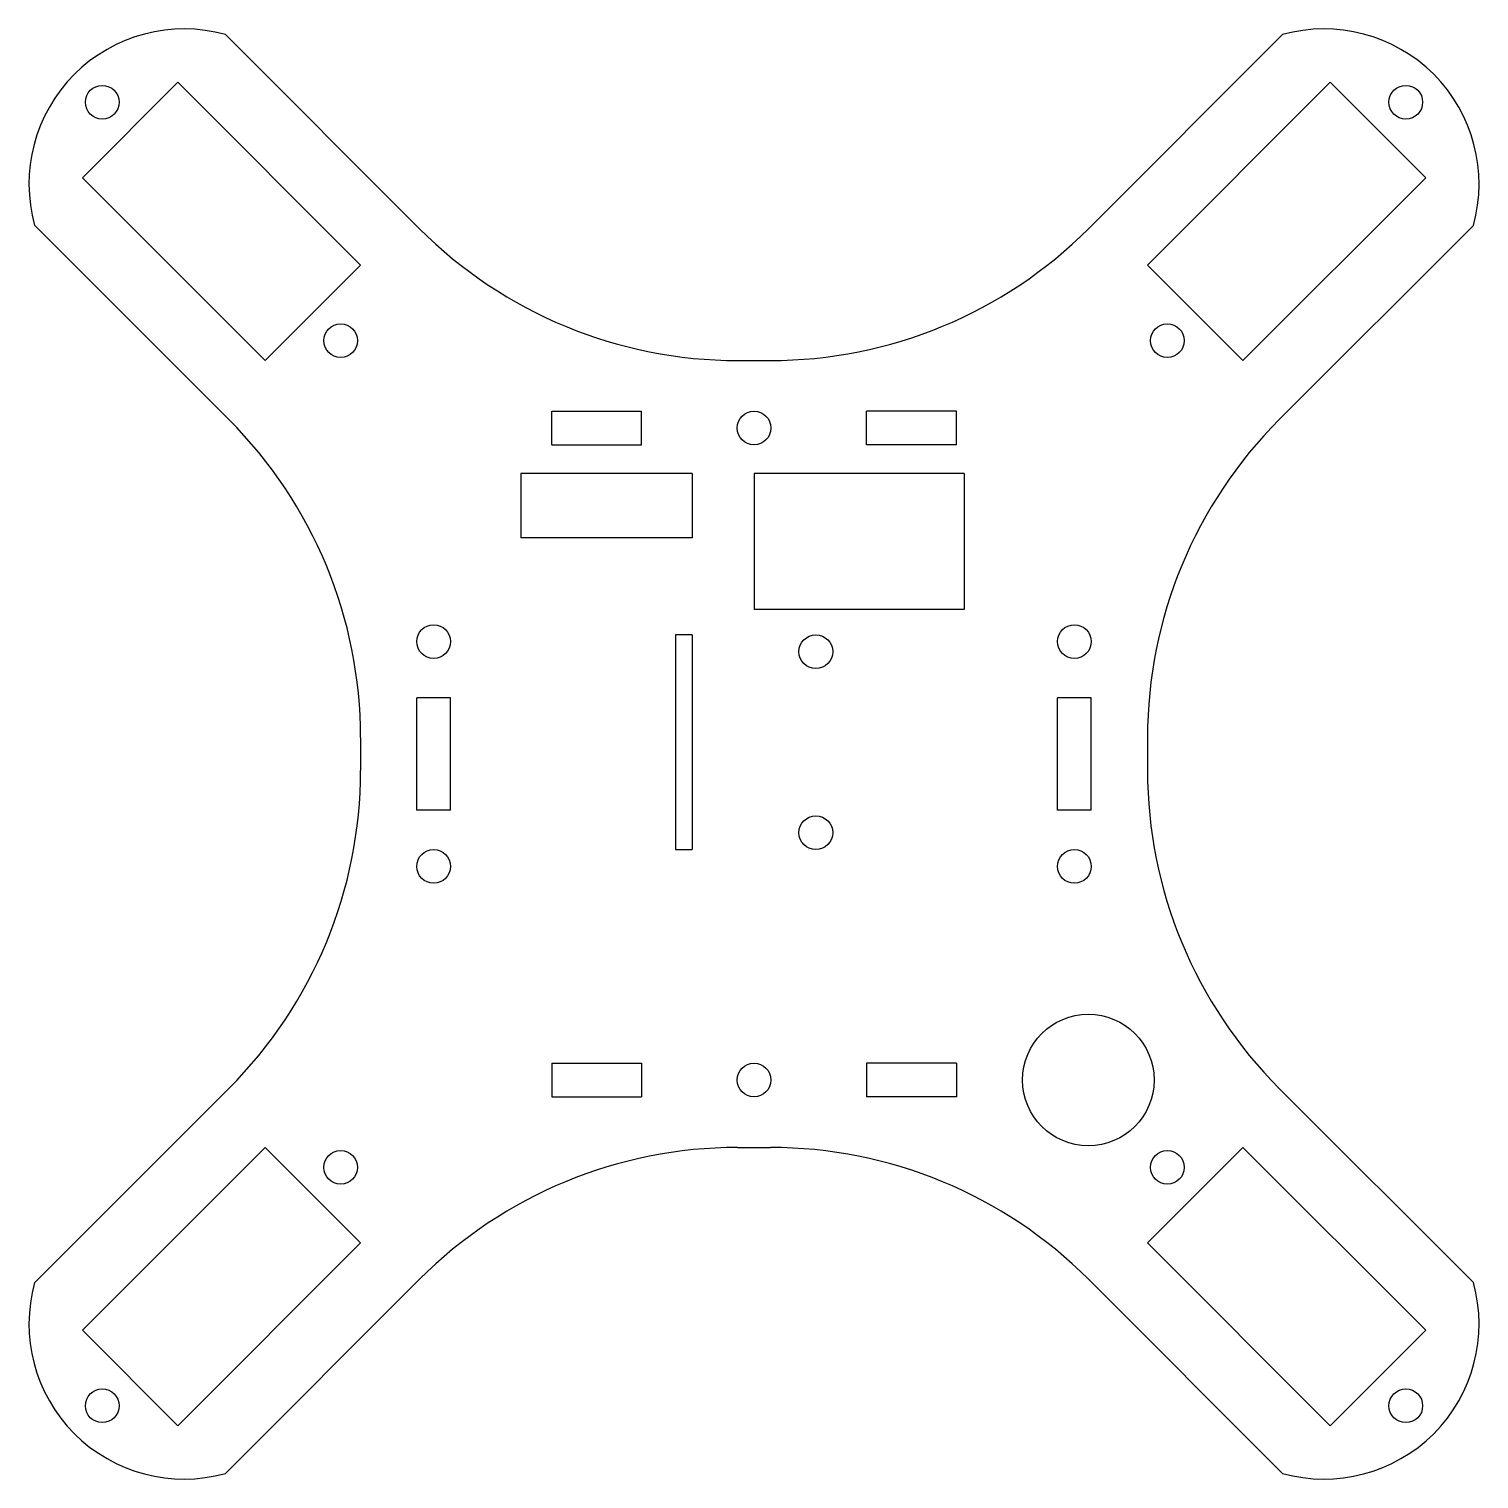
# Model space of a CAD drawing. Header units: millimetres. Extents: x 47 to 176, y -66 to 62.
import ezdxf

# ---------------------------------------------------------------- set-up
doc = ezdxf.new("R2010")
doc.units = ezdxf.units.MM

msp = doc.modelspace()

# ---------------------------------------------------------------- linework, layer by layer
at = {"color": 7, "linetype": 'Continuous', "lineweight": 25}
for p, q in [((64.83, 61.99), (82.1, 44.72)), ((158.87, 61.99), (141.59, 44.72)), ((52.1, 49.26), (60.58, 57.75)), ((76.85, 41.49), (60.58, 57.75)), ((163.11, 57.75), (146.85, 41.49)), ((163.11, 57.75), (171.6, 49.26)), ((52.1, 49.26), (68.36, 33)), ((155.33, 33), (171.6, 49.26)), ((47.86, 45.02), (65.13, 27.75)), ((175.84, 45.02), (158.56, 27.75)), ((68.36, 33), (76.85, 41.49)), ((146.85, 41.49), (155.33, 33)), ((110.39, 33), (113.31, 33)), ((93.85, 25.5), (93.85, 28.5)), ((93.85, 28.5), (101.85, 28.5)), ((101.85, 25.5), (101.85, 28.5)), ((121.85, 25.5), (121.85, 28.5)), ((129.85, 28.5), (121.85, 28.5)), ((129.85, 25.5), (129.85, 28.5)), ((93.85, 25.5), (101.85, 25.5)), ((129.85, 25.5), (121.85, 25.5)), ((91.1, 22.94), (91.1, 17.24)), ((106.35, 22.94), (91.1, 22.94)), ((106.35, 22.94), (106.35, 17.24)), ((130.55, 22.94), (111.85, 22.94)), ((111.85, 22.94), (111.85, 10.84)), ((130.55, 22.94), (130.55, 10.84)), ((106.35, 17.24), (91.1, 17.24)), ((130.55, 10.84), (111.85, 10.84)), ((106.35, 8.6), (104.85, 8.6)), ((104.85, 8.6), (104.85, -10.5)), ((106.35, 8.6), (106.35, -10.5)), ((84.85, 3), (81.85, 3)), ((81.85, -7), (81.85, 3)), ((84.85, -7), (84.85, 3)), ((141.85, 3), (138.85, 3)), ((138.85, -7), (138.85, 3)), ((141.85, -7), (141.85, 3)), ((76.85, -0.54), (76.85, -3.46)), ((146.85, -0.54), (146.85, -3.46)), ((84.85, -7), (81.85, -7)), ((141.85, -7), (138.85, -7)), ((104.85, -10.5), (106.35, -10.5)), ((93.85, -29.5), (101.85, -29.5)), ((93.85, -29.5), (93.85, -32.5)), ((101.85, -29.5), (101.85, -32.5)), ((129.85, -29.5), (121.85, -29.5)), ((121.85, -29.5), (121.85, -32.5)), ((129.85, -29.5), (129.85, -32.5)), ((65.13, -31.75), (47.86, -49.02)), ((158.56, -31.75), (175.84, -49.02)), ((93.85, -32.5), (101.85, -32.5)), ((129.85, -32.5), (121.85, -32.5)), ((52.1, -53.26), (68.36, -37)), ((68.36, -37), (76.85, -45.49)), ((110.39, -37), (113.31, -37)), ((146.85, -45.49), (155.33, -37)), ((171.6, -53.26), (155.33, -37)), ((60.58, -61.75), (76.85, -45.49)), ((163.11, -61.75), (146.85, -45.49)), ((64.83, -65.99), (82.1, -48.72)), ((158.87, -65.99), (141.59, -48.72)), ((60.58, -61.75), (52.1, -53.26)), ((171.6, -53.26), (163.11, -61.75))]:
    msp.add_line(p, q, dxfattribs=at)
for centre, radius in [((53.87, 55.98), 1.5), ((169.83, 55.98), 1.5), ((75.08, 34.77), 1.5), ((148.62, 34.77), 1.5), ((111.85, 27), 1.5), ((83.35, 8), 1.5), ((140.35, 8), 1.5), ((117.35, 7.1), 1.5), ((117.35, -9), 1.5), ((83.35, -12), 1.5), ((140.35, -12), 1.5), ((141.59, -31), 5.85), ((111.85, -31), 1.5), ((75.08, -38.77), 1.5), ((148.62, -38.77), 1.5), ((53.87, -59.98), 1.5), ((169.83, -59.98), 1.5)]:
    msp.add_circle(centre, radius, dxfattribs=at)
for centre, radius, start, end in [((61.14, 48.71), 13.79, 74.4871, 195.5129), ((162.56, 48.71), 13.79, 344.4871, 105.5129), ((110.39, 73), 40, 225, 270), ((113.31, 73), 40, 270, 315), ((36.85, -0.54), 40, 0, 45), ((186.85, -0.54), 40, 135, 180), ((36.85, -3.46), 40, 315, 0), ((186.85, -3.46), 40, 180, 225), ((110.39, -77), 40, 90, 135), ((113.31, -77), 40, 45, 90), ((61.14, -52.71), 13.79, 164.4871, 285.5129), ((162.56, -52.71), 13.79, 254.4871, 15.5129)]:
    msp.add_arc(centre, radius, start, end, dxfattribs=at)

doc.saveas('drawing.dxf')
